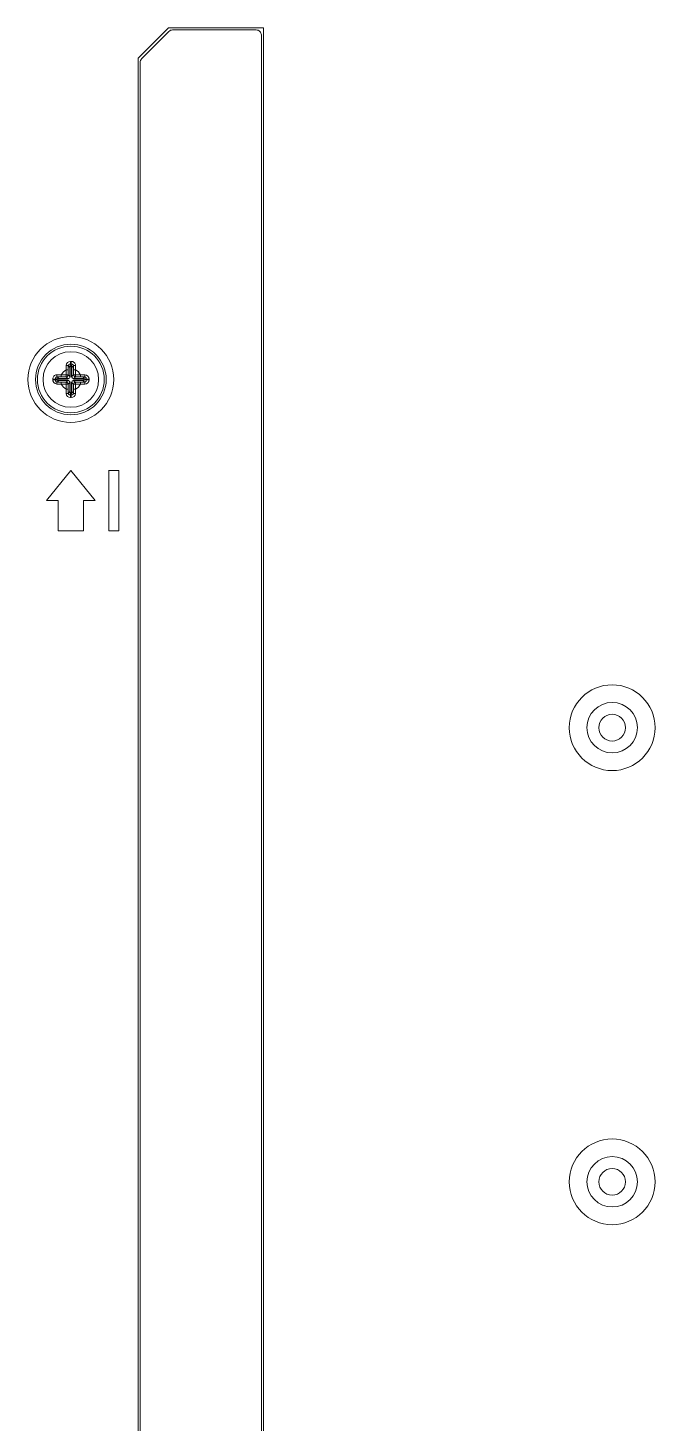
# Model space of a CAD drawing. Extents: x -382 to 1420, y -377 to 265.
# Drawn here: x -177.92 to -175.48, y -12.7 to -7.26 of the extents above; entities that cross this region are included whole.
import ezdxf

# ---------------------------------------------------------------- set-up
doc = ezdxf.new("R2010")
doc.units = 0
doc.header["$MEASUREMENT"] = 0
doc.layers.add('PDF_レイヤー 1', color=7, linetype='CONTINUOUS')

msp = doc.modelspace()

# ---------------------------------------------------------------- linework, layer by layer
at = {"layer": 'PDF_レイヤー 1', "lineweight": 0}
for points in [[(-177.49534, -7.37616), (-177.37715, -7.25797), (-177.00719, -7.25797)], [(-177.00717, -7.25797), (-177.00717, -16.72172), (-177.49532, -16.72172)], [(-177.49528, -16.72172), (-177.49528, -7.37616)], [(-177.77546, -8.57458), (-177.77546, -8.57624), (-177.77546, -8.57805), (-177.7756, -8.57986), (-177.7756, -8.58152), (-177.7756, -8.58319), (-177.7756, -8.58333), (-177.7756, -8.58513), (-177.77546, -8.5868), (-177.77546, -8.5886), (-177.77546, -8.59027), (-177.77533, -8.59194)], [(-177.76774, -8.59201), (-177.76774, -8.59117), (-177.76774, -8.58951), (-177.76774, -8.58798), (-177.76774, -8.58715), (-177.76774, -8.58562), (-177.76774, -8.58395), (-177.76774, -8.58242), (-177.7676, -8.58076), (-177.7676, -8.57923), (-177.76747, -8.57756), (-177.76747, -8.5759)], [(-177.76041, -8.618), (-177.76041, -8.58204), (-177.76138, -8.58204)], [(-177.76137, -8.58204), (-177.76137, -8.58162), (-177.76123, -8.58037), (-177.76109, -8.57912), (-177.76081, -8.57801), (-177.76054, -8.57676), (-177.76012, -8.57565), (-177.7597, -8.5744), (-177.75942, -8.5737), (-177.75887, -8.57273), (-177.75831, -8.57162), (-177.75762, -8.57065)], [(-177.76042, -8.58204), (-177.76042, -8.58106), (-177.76015, -8.58037), (-177.75973, -8.57967), (-177.75931, -8.57926), (-177.75876, -8.57884), (-177.75806, -8.57856), (-177.75751, -8.57856), (-177.75695, -8.57856), (-177.7564, -8.57884), (-177.7557, -8.57926), (-177.75542, -8.57967), (-177.75501, -8.58037), (-177.75473, -8.58106), (-177.75459, -8.58204), (-177.75459, -8.618)], [(-177.75756, -8.56923), (-177.75895, -8.56923)], [(-177.75756, -8.57065), (-177.75895, -8.56926)], [(-177.75761, -8.56923), (-177.75608, -8.56923), (-177.75761, -8.57062)], [(-177.75752, -8.57065), (-177.75669, -8.57162), (-177.75627, -8.57273), (-177.75572, -8.5737), (-177.75544, -8.5744), (-177.75502, -8.57551), (-177.75461, -8.57662), (-177.75433, -8.57787), (-177.75405, -8.57912), (-177.75391, -8.58023), (-177.75377, -8.58148), (-177.75377, -8.58204), (-177.75377, -8.618)], [(-177.74766, -8.57593), (-177.75377, -8.58204), (-177.75461, -8.58204)], [(-177.81629, -8.62945), (-177.81782, -8.63084)], [(-177.81778, -8.63093), (-177.81778, -8.62802), (-177.81625, -8.62941)], [(-177.81629, -8.62939), (-177.81532, -8.6287), (-177.81421, -8.62814), (-177.81324, -8.62759), (-177.81268, -8.62731), (-177.81143, -8.62689), (-177.81032, -8.62648), (-177.80907, -8.6262), (-177.80782, -8.62592), (-177.80671, -8.62578), (-177.80546, -8.62564), (-177.80491, -8.62564), (-177.80491, -8.62648)], [(-177.81102, -8.61953), (-177.80491, -8.62564), (-177.76894, -8.62564)], [(-177.795, -8.63968), (-177.79584, -8.63968), (-177.7975, -8.63968), (-177.79889, -8.63968), (-177.79973, -8.63968), (-177.80139, -8.63968), (-177.80306, -8.63968), (-177.80459, -8.63954), (-177.80625, -8.63954), (-177.80778, -8.63954), (-177.80945, -8.63941), (-177.81098, -8.63941)], [(-177.76895, -8.62559), (-177.77534, -8.6192), (-177.79506, -8.6192)], [(-177.76135, -8.64089), (-177.76774, -8.64728), (-177.79496, -8.64728)], [(-177.76897, -8.62653), (-177.76897, -8.6257)], [(-177.76041, -8.64084), (-177.76138, -8.64084)], [(-177.76137, -8.64084), (-177.76137, -8.6407), (-177.76137, -8.64042), (-177.76137, -8.64014), (-177.76123, -8.63986), (-177.76123, -8.63959), (-177.76123, -8.63945), (-177.76123, -8.63917), (-177.76123, -8.63889), (-177.76123, -8.63861), (-177.76123, -8.63834)], [(-177.75762, -8.6883), (-177.75831, -8.68719), (-177.75887, -8.68622), (-177.75942, -8.68511), (-177.75956, -8.68455), (-177.76012, -8.6833), (-177.7604, -8.68219), (-177.76081, -8.68094), (-177.76095, -8.67983), (-177.76123, -8.67858), (-177.76137, -8.67733), (-177.76137, -8.67678), (-177.76137, -8.64081)], [(-177.76123, -8.63839), (-177.76109, -8.63867), (-177.76095, -8.63895), (-177.76095, -8.63909), (-177.76081, -8.63936), (-177.76081, -8.63964), (-177.76067, -8.63992), (-177.76067, -8.64006), (-177.76054, -8.64034), (-177.7604, -8.64061), (-177.7604, -8.64089)], [(-177.75391, -8.62042), (-177.75391, -8.62028), (-177.75405, -8.62), (-177.75419, -8.61973), (-177.75419, -8.61945), (-177.75433, -8.61931), (-177.75447, -8.61903), (-177.75447, -8.61875), (-177.75461, -8.61848), (-177.75461, -8.6182), (-177.75461, -8.61806)], [(-177.75459, -8.64084), (-177.75459, -8.64056), (-177.75459, -8.64042), (-177.75445, -8.64014), (-177.75445, -8.63986), (-177.75431, -8.63959), (-177.75417, -8.63945), (-177.75417, -8.63917), (-177.75404, -8.63889), (-177.7539, -8.63861), (-177.7539, -8.63834)], [(-177.75377, -8.61805), (-177.75377, -8.61819), (-177.75377, -8.61846), (-177.75377, -8.61874), (-177.75377, -8.61902), (-177.75377, -8.6193), (-177.75377, -8.61944), (-177.75391, -8.61971), (-177.75391, -8.61999), (-177.75391, -8.62027), (-177.75391, -8.62041)], [(-177.74854, -8.62578), (-177.7484, -8.62578), (-177.74812, -8.62578), (-177.74784, -8.62564), (-177.74756, -8.62564), (-177.74743, -8.62564), (-177.74715, -8.62564), (-177.74687, -8.62564), (-177.74659, -8.62564), (-177.74631, -8.62564), (-177.74618, -8.62564), (-177.74618, -8.62648)], [(-177.74618, -8.62653), (-177.74631, -8.62653), (-177.74659, -8.62653), (-177.74687, -8.62639), (-177.74715, -8.62625), (-177.74743, -8.62625), (-177.74756, -8.62612), (-177.74784, -8.62612), (-177.74812, -8.62598), (-177.7484, -8.62584), (-177.74854, -8.62584)], [(-177.70398, -8.63935), (-177.71023, -8.63324), (-177.7462, -8.63324)], [(-177.72014, -8.6192), (-177.7193, -8.6192), (-177.71764, -8.6192), (-177.71611, -8.6192), (-177.71528, -8.6192), (-177.71375, -8.6192), (-177.71208, -8.6192), (-177.71055, -8.6192), (-177.70889, -8.61934), (-177.70722, -8.61934), (-177.70569, -8.61948), (-177.70403, -8.61948)], [(-177.71023, -8.62653), (-177.71023, -8.6257)], [(-177.69735, -8.63086), (-177.69735, -8.631), (-177.69735, -8.63225), (-177.69749, -8.6335), (-177.6979, -8.63461), (-177.69846, -8.63573), (-177.69901, -8.6367), (-177.69957, -8.63725), (-177.70026, -8.63809), (-177.70124, -8.63864), (-177.70221, -8.63906), (-177.7029, -8.6392), (-177.70401, -8.63934)], [(-177.704, -8.61955), (-177.70289, -8.61969), (-177.70219, -8.61982), (-177.70122, -8.62024), (-177.70039, -8.6208), (-177.69955, -8.62163), (-177.699, -8.62218), (-177.69844, -8.62316), (-177.6983, -8.6233), (-177.69775, -8.62441), (-177.69747, -8.62552), (-177.69733, -8.62677), (-177.69733, -8.62802)], [(-177.77534, -8.66688), (-177.77548, -8.66771), (-177.77548, -8.66951), (-177.77548, -8.67118), (-177.77562, -8.67299), (-177.77562, -8.67479), (-177.77562, -8.67646), (-177.77562, -8.67826), (-177.77562, -8.67993), (-177.77562, -8.68076), (-177.77548, -8.68257), (-177.77548, -8.68423)], [(-177.76774, -8.6669), (-177.76774, -8.66843), (-177.76774, -8.6701), (-177.76774, -8.67162), (-177.76774, -8.67329), (-177.76774, -8.67482), (-177.76774, -8.67649), (-177.7676, -8.67801), (-177.7676, -8.67899), (-177.76747, -8.68051), (-177.76747, -8.68218), (-177.76747, -8.68287), (-177.76802, -8.68315), (-177.76858, -8.68329), (-177.76885, -8.68343), (-177.76969, -8.68357), (-177.77038, -8.68371), (-177.77052, -8.68385), (-177.77135, -8.68399), (-177.77219, -8.68399), (-177.77302, -8.68412), (-177.77385, -8.68412), (-177.77469, -8.68426), (-177.77552, -8.68426)], [(-177.76753, -8.68286), (-177.7674, -8.68397), (-177.76726, -8.68467), (-177.7667, -8.68578), (-177.76615, -8.68661), (-177.76545, -8.68744), (-177.76476, -8.688), (-177.76379, -8.68855), (-177.76267, -8.68911), (-177.76156, -8.68939), (-177.76045, -8.68967), (-177.7592, -8.68967), (-177.75892, -8.68967), (-177.75892, -8.68994), (-177.75906, -8.69105), (-177.75906, -8.69175), (-177.75906, -8.69272), (-177.75906, -8.69383), (-177.75906, -8.69494), (-177.75906, -8.69591), (-177.75906, -8.69703), (-177.75906, -8.69814), (-177.75906, -8.69911), (-177.75906, -8.70022)], [(-177.76748, -8.68289), (-177.76137, -8.67678), (-177.7604, -8.67678)], [(-177.75754, -8.68967), (-177.75892, -8.68967), (-177.75754, -8.68828)], [(-177.75756, -8.68823), (-177.75604, -8.68962)], [(-177.75756, -8.68967), (-177.75604, -8.68967)], [(-177.74766, -8.68287), (-177.7478, -8.68399), (-177.74794, -8.68468), (-177.74836, -8.68579), (-177.74891, -8.68662), (-177.74974, -8.68746), (-177.7503, -8.68801), (-177.75113, -8.68857), (-177.75141, -8.68871), (-177.75252, -8.68912), (-177.75363, -8.6894), (-177.75488, -8.68968), (-177.75613, -8.68968)], [(-177.75608, -8.68967), (-177.75608, -8.68994), (-177.75608, -8.69105), (-177.75608, -8.69175), (-177.75608, -8.69272), (-177.75608, -8.69383), (-177.75608, -8.69494), (-177.75608, -8.69591), (-177.75608, -8.69703), (-177.75608, -8.69814), (-177.75608, -8.69911), (-177.75608, -8.70022)], [(-177.74726, -8.66688), (-177.74726, -8.66771), (-177.74726, -8.66938), (-177.74726, -8.6709), (-177.74726, -8.67174), (-177.7474, -8.67326), (-177.7474, -8.67493), (-177.7474, -8.67646), (-177.7474, -8.67812), (-177.74754, -8.67965), (-177.74754, -8.68132), (-177.74768, -8.68285)], [(-177.75756, -8.98375), (-177.852, -9.1018)], [(-177.75762, -8.98376), (-177.66304, -9.10181), (-177.70832, -9.10181)], [(-177.60988, -9.21994), (-177.60988, -8.98371)], [(-177.60988, -8.98375), (-177.57058, -8.98375)], [(-177.57055, -8.98375), (-177.57055, -9.21998)], [(-177.8068, -9.10181), (-177.85193, -9.10181)], [(-177.70833, -9.21994), (-177.8068, -9.21994), (-177.8068, -9.10175)], [(-177.70833, -9.10181), (-177.70833, -9.21999)], [(-177.57055, -9.21994), (-177.60985, -9.21994)]]:
    msp.add_lwpolyline(points, dxfattribs=at)
for points in [[(-177.36114, -7.26583), (-177.03477, -7.26585, -0.4172535), (-177.01505, -7.28557), (-177.01499, -16.69412, -0.4146151), (-177.03471, -16.71384), (-177.46769, -16.7139, -0.4146151), (-177.48741, -16.69418), (-177.48741, -7.39209, -0.2042707), (-177.48157, -7.3782), (-177.37506, -7.27154)], [(-177.76747, -8.57594), (-177.76733, -8.57483), (-177.76719, -8.57413), (-177.76663, -8.57316), (-177.76608, -8.57219), (-177.76538, -8.57136), (-177.76469, -8.57094), (-177.76385, -8.57025), (-177.76372, -8.57011), (-177.7626, -8.56969), (-177.76135, -8.56941), (-177.7601, -8.56927), (-177.75892, -8.56923), (-177.75892, -8.56895), (-177.75906, -8.56784), (-177.75906, -8.56715), (-177.75906, -8.56618), (-177.75906, -8.56507), (-177.75906, -8.56395), (-177.75906, -8.56298), (-177.75906, -8.56187), (-177.75906, -8.56076), (-177.75906, -8.55979), (-177.75756, -8.55872), (-177.7577, -8.55872), (-177.75784, -8.55872), (-177.75798, -8.55872), (-177.75812, -8.55872), (-177.75826, -8.55872), (-177.7584, -8.55872), (-177.75854, -8.55872), (-177.75881, -8.55872), (-177.75895, -8.55872), (-177.75906, -8.55872, 0.4136881), (-177.77552, -8.57455), (-177.77469, -8.57469), (-177.77385, -8.57469), (-177.77302, -8.57483), (-177.77219, -8.57483), (-177.77135, -8.57497), (-177.77052, -8.57511), (-177.77038, -8.57511), (-177.76955, -8.57524), (-177.76872, -8.57552), (-177.76844, -8.57552), (-177.76802, -8.57566), (-177.76747, -8.57594), (-177.76137, -8.58208), (-177.76137, -8.61805), (-177.76137, -8.61819), (-177.76137, -8.61846), (-177.76137, -8.61874), (-177.76123, -8.61902), (-177.76123, -8.6193), (-177.76123, -8.61944), (-177.76123, -8.61971), (-177.76123, -8.61999), (-177.76123, -8.62027), (-177.76124, -8.62041), (-177.7611, -8.62027), (-177.76097, -8.61999), (-177.76097, -8.61971), (-177.76083, -8.61944), (-177.76083, -8.6193), (-177.76069, -8.61902), (-177.76069, -8.61874), (-177.76055, -8.61846), (-177.76041, -8.61819), (-177.76041, -8.61805)], [(-177.73954, -8.57458, 0.4160873), (-177.75608, -8.55872), (-177.75622, -8.55872), (-177.75636, -8.55872), (-177.75649, -8.55872), (-177.75663, -8.55872), (-177.75677, -8.55872), (-177.75691, -8.55872), (-177.75719, -8.55872), (-177.75733, -8.55872), (-177.75747, -8.55872), (-177.75608, -8.55868), (-177.75608, -8.55979), (-177.75608, -8.56076), (-177.75608, -8.56187), (-177.75608, -8.56298), (-177.75608, -8.56395), (-177.75608, -8.56507), (-177.75608, -8.56618), (-177.75608, -8.56715), (-177.75608, -8.56784), (-177.75608, -8.56895), (-177.75608, -8.56923), (-177.75594, -8.56923), (-177.75469, -8.56923), (-177.75344, -8.56937), (-177.75233, -8.56979), (-177.75122, -8.57034), (-177.75024, -8.5709), (-177.74969, -8.57145), (-177.74886, -8.57215), (-177.7483, -8.57312), (-177.74788, -8.57409), (-177.74774, -8.57493), (-177.74761, -8.5759)], [(-177.7473, -8.59201), (-177.73966, -8.59201), (-177.73972, -8.6192), (-177.72014, -8.6192), (-177.72014, -8.6116, 0.1755319), (-177.73966, -8.59201), (-177.73966, -8.59117), (-177.73952, -8.58937), (-177.73952, -8.5877), (-177.73952, -8.5859), (-177.73952, -8.58409), (-177.73952, -8.58242), (-177.73952, -8.58062), (-177.73952, -8.57895), (-177.73952, -8.57812), (-177.73952, -8.57631), (-177.73947, -8.57455), (-177.7403, -8.57469), (-177.74113, -8.57469), (-177.74197, -8.57483), (-177.74294, -8.57483), (-177.74377, -8.57497), (-177.74447, -8.57511), (-177.74475, -8.57511), (-177.74544, -8.57524), (-177.74627, -8.57538), (-177.74655, -8.57552), (-177.74711, -8.57566), (-177.74766, -8.57594), (-177.74766, -8.57663), (-177.74752, -8.5783), (-177.74752, -8.57997), (-177.74738, -8.5808), (-177.74738, -8.58233), (-177.74738, -8.58399), (-177.74738, -8.58552), (-177.74725, -8.58719), (-177.74725, -8.58885), (-177.74725, -8.59038), (-177.74726, -8.59202), (-177.7473, -8.61156, 0.3607235), (-177.73965, -8.61925), (-177.74618, -8.62564), (-177.71025, -8.62566), (-177.704, -8.61955), (-177.70372, -8.61899), (-177.70358, -8.61857), (-177.70358, -8.6183), (-177.7033, -8.61746), (-177.70317, -8.61663), (-177.70317, -8.61635), (-177.70303, -8.61566), (-177.70289, -8.61469), (-177.70289, -8.61385), (-177.70275, -8.61316), (-177.70275, -8.61232), (-177.70261, -8.61149)], [(-177.81098, -8.61955), (-177.81209, -8.61969), (-177.81278, -8.61982), (-177.81389, -8.62024), (-177.81473, -8.6208), (-177.81556, -8.62163), (-177.81598, -8.62218), (-177.81667, -8.62316), (-177.81722, -8.62427), (-177.8175, -8.62538), (-177.81764, -8.62663), (-177.81778, -8.62788), (-177.81778, -8.62802), (-177.81806, -8.62802), (-177.81917, -8.62802), (-177.81986, -8.62802), (-177.82084, -8.62802), (-177.82195, -8.62802), (-177.82306, -8.62802), (-177.82403, -8.62802), (-177.82514, -8.62802), (-177.82625, -8.62802), (-177.82709, -8.62802), (-177.8282, -8.62802, 0.4076366), (-177.81239, -8.64746)], [(-177.81236, -8.61148, 0.4160873), (-177.82822, -8.62795), (-177.82822, -8.62823), (-177.82822, -8.6285), (-177.82822, -8.62878), (-177.82822, -8.6292), (-177.82822, -8.62948), (-177.82822, -8.62975), (-177.82822, -8.63003), (-177.82822, -8.63031), (-177.82822, -8.63059), (-177.8282, -8.63086), (-177.82709, -8.63086), (-177.82625, -8.63086), (-177.82514, -8.63086), (-177.82403, -8.63086), (-177.82306, -8.63086), (-177.82195, -8.63086), (-177.82084, -8.63086), (-177.81986, -8.63086), (-177.81917, -8.63086), (-177.81806, -8.63086), (-177.81778, -8.63086)], [(-177.811, -8.63934), (-177.81211, -8.6392), (-177.81281, -8.63906), (-177.81392, -8.63864), (-177.81461, -8.63809), (-177.81559, -8.63725), (-177.816, -8.6367), (-177.8167, -8.63573), (-177.81684, -8.63559), (-177.81725, -8.63448), (-177.81753, -8.63323), (-177.81781, -8.63211), (-177.81629, -8.62949), (-177.81532, -8.63018), (-177.81421, -8.63074), (-177.81324, -8.6313), (-177.81254, -8.63157), (-177.81143, -8.63199), (-177.81018, -8.63241), (-177.80893, -8.63268), (-177.80782, -8.63296), (-177.80657, -8.6331), (-177.80546, -8.63324), (-177.80489, -8.63323), (-177.811, -8.63934), (-177.81128, -8.63989), (-177.81142, -8.64031), (-177.81156, -8.64059), (-177.8117, -8.64142), (-177.81184, -8.64225), (-177.81198, -8.64239), (-177.81211, -8.64322), (-177.81211, -8.64406), (-177.81225, -8.64489), (-177.81225, -8.64572), (-177.81239, -8.64656), (-177.81236, -8.64742, 0.0066664), (-177.795, -8.64732), (-177.795, -8.63968), (-177.77535, -8.63963), (-177.76897, -8.63324), (-177.80491, -8.6332), (-177.80491, -8.63236), (-177.76897, -8.63241), (-177.76897, -8.63324), (-177.76869, -8.63324), (-177.76855, -8.63324), (-177.76827, -8.63324), (-177.76799, -8.63324), (-177.76772, -8.63324), (-177.76744, -8.63324), (-177.76716, -8.6331), (-177.76702, -8.6331), (-177.76674, -8.6331), (-177.76647, -8.63306), (-177.76674, -8.63292), (-177.76702, -8.63292), (-177.76716, -8.63278), (-177.76744, -8.63278), (-177.76772, -8.63264), (-177.76799, -8.6325), (-177.76827, -8.6325), (-177.76841, -8.63236), (-177.76869, -8.63236), (-177.76897, -8.63236, -0.2611819), (-177.76041, -8.64081), (-177.76041, -8.67678), (-177.76041, -8.67692), (-177.76041, -8.67775), (-177.76013, -8.67858), (-177.75972, -8.67928), (-177.7593, -8.67955), (-177.75874, -8.67997), (-177.75805, -8.68025), (-177.75749, -8.68039), (-177.75694, -8.68025), (-177.75638, -8.67997), (-177.75569, -8.67955), (-177.75541, -8.67928), (-177.75499, -8.67858), (-177.75472, -8.67775), (-177.75458, -8.67692), (-177.75458, -8.67678)], [(-177.80491, -8.63236), (-177.80505, -8.63236), (-177.80588, -8.63236), (-177.80671, -8.63209), (-177.80741, -8.63167), (-177.80768, -8.63125), (-177.8081, -8.6307), (-177.80838, -8.63), (-177.80838, -8.62945), (-177.80838, -8.62889), (-177.8081, -8.6282), (-177.80768, -8.6275), (-177.80741, -8.62723), (-177.80671, -8.62681), (-177.80588, -8.62653), (-177.80505, -8.62653), (-177.80491, -8.62653), (-177.76894, -8.62653, 0.3072345), (-177.7604, -8.61805), (-177.76137, -8.61805), (-177.76778, -8.6116), (-177.795, -8.6116), (-177.79503, -8.61927), (-177.79656, -8.61927), (-177.79809, -8.61927), (-177.79975, -8.61927), (-177.80142, -8.61927), (-177.80295, -8.61927), (-177.80461, -8.61927), (-177.80628, -8.61941), (-177.80711, -8.61941), (-177.80864, -8.61941), (-177.81031, -8.61955), (-177.811, -8.61955), (-177.81128, -8.61899), (-177.81142, -8.61844), (-177.81156, -8.61816), (-177.8117, -8.61732), (-177.81198, -8.61663), (-177.81198, -8.61635), (-177.81211, -8.61566), (-177.81211, -8.61469), (-177.81225, -8.61385), (-177.81225, -8.61316), (-177.81239, -8.61232), (-177.81239, -8.61149, -0.009999), (-177.795, -8.6116)], [(-177.72014, -8.63964), (-177.72014, -8.64728), (-177.74726, -8.64729), (-177.74726, -8.66688), (-177.73966, -8.66688, 0.1675543), (-177.72014, -8.64728, 0.009803), (-177.70261, -8.64739), (-177.70275, -8.64656), (-177.70275, -8.64572), (-177.70289, -8.64489), (-177.70289, -8.64406), (-177.70303, -8.64322), (-177.70317, -8.64239), (-177.70317, -8.64225), (-177.7033, -8.64156), (-177.70344, -8.64072), (-177.70358, -8.64045), (-177.70372, -8.63989), (-177.704, -8.63934), (-177.70483, -8.63934), (-177.7065, -8.63934), (-177.70803, -8.63948), (-177.70886, -8.63948), (-177.71053, -8.63948), (-177.71219, -8.63961), (-177.71372, -8.63961), (-177.71525, -8.63961), (-177.71691, -8.63961), (-177.71844, -8.63961), (-177.72008, -8.63968), (-177.73966, -8.63968), (-177.74848, -8.63303, 0.2934552), (-177.75459, -8.64081), (-177.75459, -8.67678), (-177.75377, -8.67676), (-177.74766, -8.68287), (-177.74711, -8.68315), (-177.74655, -8.68329), (-177.74627, -8.68343), (-177.74558, -8.68357), (-177.74475, -8.68371), (-177.74447, -8.68385), (-177.74377, -8.68399), (-177.74294, -8.68399), (-177.74197, -8.68412), (-177.74113, -8.68412), (-177.7403, -8.68426), (-177.73954, -8.68423, 0.0066664), (-177.73966, -8.6669), (-177.73962, -8.63964, 0.3607235), (-177.74725, -8.64722), (-177.75377, -8.64084), (-177.75391, -8.63834), (-177.75391, -8.63861), (-177.75391, -8.63889), (-177.75391, -8.63917), (-177.75377, -8.63945), (-177.75377, -8.63959), (-177.75377, -8.63986), (-177.75377, -8.64014), (-177.75377, -8.64042), (-177.75377, -8.6407), (-177.75377, -8.64084), (-177.75377, -8.67678), (-177.75377, -8.67719), (-177.75391, -8.67844), (-177.75405, -8.67969), (-177.75433, -8.68094), (-177.75461, -8.68205), (-177.75502, -8.68317), (-177.75544, -8.68442), (-177.75572, -8.68511), (-177.75627, -8.68622), (-177.75669, -8.68719), (-177.75752, -8.6883)], [(-177.70264, -8.64742, 0.4076367), (-177.68678, -8.63093), (-177.68678, -8.63066), (-177.68678, -8.63038), (-177.68678, -8.6301), (-177.68678, -8.62968), (-177.68678, -8.62941), (-177.68678, -8.62913), (-177.68678, -8.62885), (-177.68678, -8.62857), (-177.68678, -8.62816), (-177.68678, -8.62795, 0.4076367), (-177.70264, -8.61148), (-177.70444, -8.61148), (-177.70611, -8.61148), (-177.70792, -8.61148), (-177.70972, -8.61148), (-177.71125, -8.61148), (-177.71139, -8.61148), (-177.71319, -8.61148), (-177.71486, -8.61148), (-177.71666, -8.61148), (-177.71833, -8.61148), (-177.72018, -8.6116), (-177.74726, -8.6116), (-177.75376, -8.61805), (-177.75391, -8.62042, 0.2934552), (-177.7462, -8.62653), (-177.71023, -8.62653), (-177.7101, -8.62653), (-177.70912, -8.62653), (-177.70843, -8.62681), (-177.70773, -8.62723), (-177.70732, -8.6275), (-177.70704, -8.6282), (-177.70676, -8.62889), (-177.70662, -8.62945), (-177.70676, -8.63), (-177.70704, -8.6307), (-177.70732, -8.63125), (-177.70773, -8.63167), (-177.70843, -8.63209), (-177.70912, -8.63236), (-177.7101, -8.63236), (-177.71023, -8.63236), (-177.74618, -8.63236), (-177.74618, -8.63324), (-177.74631, -8.63324), (-177.74659, -8.63324), (-177.74687, -8.63324), (-177.74715, -8.63324), (-177.74743, -8.63324), (-177.74756, -8.63324), (-177.74784, -8.6331), (-177.74812, -8.6331), (-177.7484, -8.6331), (-177.74848, -8.63303), (-177.74834, -8.63303), (-177.74806, -8.63289), (-177.74779, -8.63289), (-177.74751, -8.63275), (-177.74737, -8.63275), (-177.74709, -8.63261), (-177.74681, -8.63248), (-177.74654, -8.63248), (-177.74626, -8.63234), (-177.74612, -8.63234)], [(-177.71023, -8.63241), (-177.71023, -8.63324, 0.1458526), (-177.69871, -8.62945), (-177.69874, -8.62948), (-177.69735, -8.63086), (-177.69693, -8.63086), (-177.69582, -8.63086), (-177.69512, -8.63086), (-177.69429, -8.63086), (-177.69318, -8.63086), (-177.69207, -8.63086), (-177.69096, -8.63086), (-177.68999, -8.63086), (-177.68888, -8.63086), (-177.6879, -8.63086), (-177.68679, -8.62802), (-177.6879, -8.62802), (-177.68888, -8.62802), (-177.68999, -8.62802), (-177.69096, -8.62802), (-177.69207, -8.62802), (-177.69318, -8.62802), (-177.69429, -8.62802), (-177.69512, -8.62802), (-177.69582, -8.62802), (-177.69693, -8.62802), (-177.69735, -8.62802), (-177.69871, -8.62939), (-177.69968, -8.6287), (-177.70079, -8.62814), (-177.70176, -8.62759), (-177.7026, -8.62731), (-177.70371, -8.62689), (-177.70496, -8.62648), (-177.70607, -8.6262), (-177.70732, -8.62592), (-177.70843, -8.62578), (-177.70968, -8.62564), (-177.71023, -8.62564)], [(-177.77546, -8.68423, 0.4076343), (-177.75906, -8.70016), (-177.75892, -8.70016), (-177.75879, -8.70016), (-177.75851, -8.70016), (-177.75837, -8.70016), (-177.75823, -8.70016), (-177.75809, -8.70016), (-177.75795, -8.70016), (-177.75781, -8.70016), (-177.75767, -8.70016), (-177.75756, -8.70016), (-177.75742, -8.70016), (-177.75729, -8.70016), (-177.75715, -8.70016), (-177.75687, -8.70016), (-177.75673, -8.70016), (-177.75659, -8.70016), (-177.75645, -8.70016), (-177.75631, -8.70016), (-177.75617, -8.70016), (-177.75604, -8.70016, 0.4100755), (-177.73955, -8.68419)]]:
    msp.add_lwpolyline(points, format="xyb", dxfattribs=at)
for points in [[(-177.77534, -8.59198), (-177.77538, -8.61924, 0.3607235), (-177.76774, -8.61159), (-177.76774, -8.59201)], [(-177.76774, -8.66686), (-177.7677, -8.64732, 0.3445723), (-177.77534, -8.63966), (-177.77534, -8.66688)]]:
    msp.add_lwpolyline(points, format="xyb", close=True, dxfattribs=at)
for centre, radius in [((-177.75756, -8.62945), 0.16735), ((-177.75753, -8.62942), 0.13774), ((-177.75762, -8.62944), 0.12998), ((-177.75759, -8.6295), 0.10837), ((-175.64753, -9.98753), 0.16732), ((-175.64735, -9.98748), 0.09824), ((-175.64745, -9.98758), 0.0521), ((-175.64741, -11.75904), 0.1672), ((-175.64735, -11.75896), 0.09824), ((-175.64745, -11.75906), 0.0521)]:
    msp.add_circle(centre, radius, dxfattribs=at)
for centre, radius, start, end in [((-177.75757, -8.6293), 0.04153, 205.65568, 244.74924), ((-177.79659, -8.52239), 0.10768, 284.83383, 286.21439), ((-177.76848, -8.63946), 0.01383, 81.62574, 92.01459)]:
    msp.add_arc(centre, radius, start, end, dxfattribs=at)
for points in [[(-177.36114, -7.26583), (-177.36628, -7.26583), (-177.37128, -7.26792), (-177.37517, -7.27167)], [(-177.77534, -8.59201), (-177.78395, -8.59603), (-177.79076, -8.60298), (-177.79506, -8.61159)]]:
    msp.add_open_spline(points, degree=3, dxfattribs=at)

doc.saveas('drawing.dxf')
